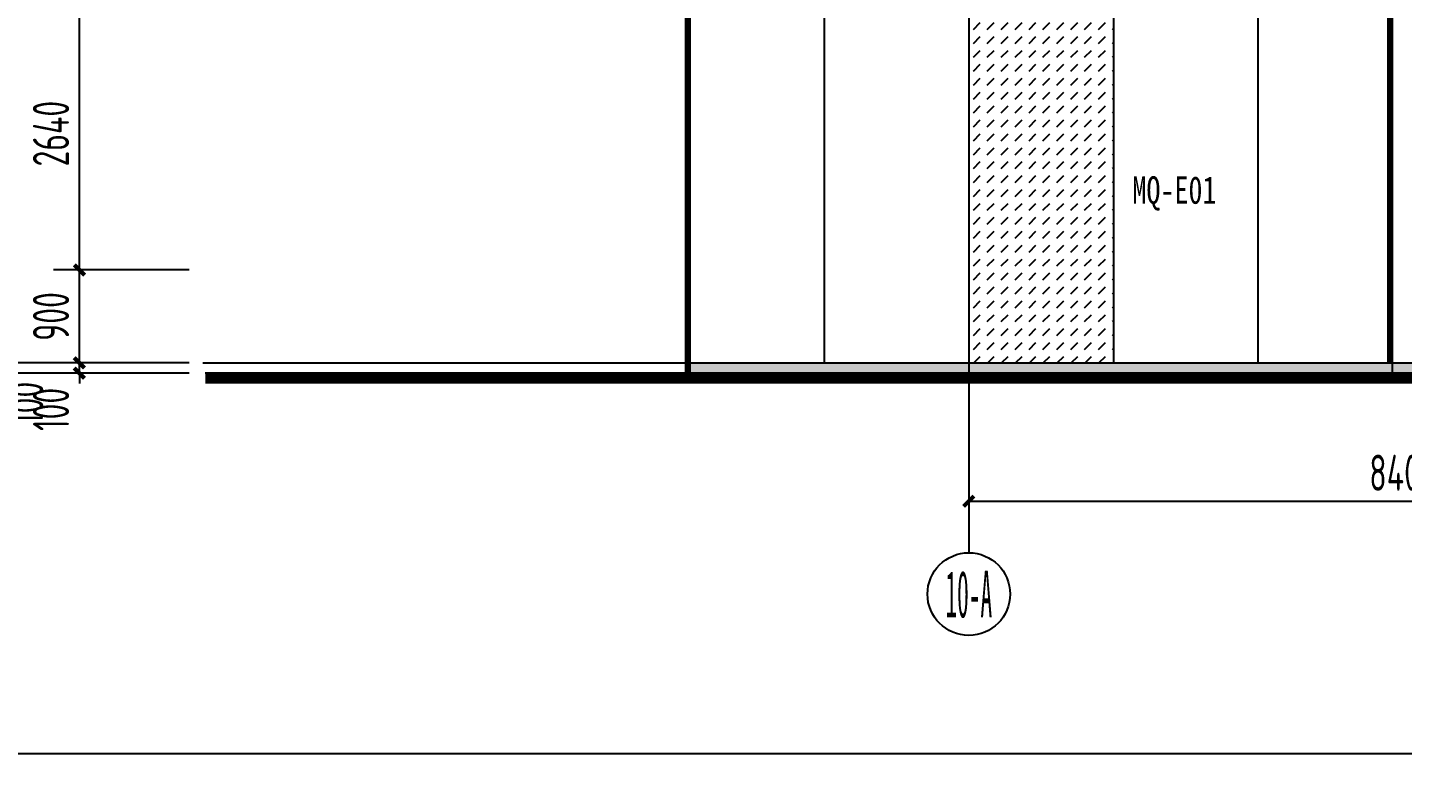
# Model space of a CAD drawing. Extents: x -863035 to 270371, y -8918 to 240488.
# Drawn here: x -308528 to -295212, y 143481 to 150704 of the extents above; entities that cross this region are included whole.
import ezdxf
from ezdxf.enums import TextEntityAlignment as Align

# ---------------------------------------------------------------- set-up
doc = ezdxf.new("R2010")
doc.units = 0
doc.header["$LTSCALE"] = 1000
doc.header["$MEASUREMENT"] = 0
doc.linetypes.add('109-34 轴网$0$L1$0$$AUDIT_BAD_LTYPE1', pattern=[0])
for name, color, linetype in [('01-标注_尺寸', 124, 'Continuous'), ('01-标注_符号', 200, 'Continuous'), ('01-标注_轴线坐标', 132, 'Continuous'), ('02-TEXT_轴号', 7, 'Continuous'), ('05-填充_156', 156, 'Continuous'), ('05-填充_18', 18, 'Continuous'), ('A-C_窗', 140, 'Continuous'), ('AXIS_TEXT', 7, 'Continuous'), ('E-立面', 255, 'Continuous'), ('E-立面轮廓', 241, 'Continuous')]:
    doc.layers.add(name, color=color, linetype=linetype)
doc.layers.add('04-不打印_辅助线', color=165, linetype='Continuous', plot=False)
doc.styles.add('_TCH_AXIS', font='STXIHEI.TTF')
doc.styles.add('_TCH_DIM_T3', font='ROS1', dxfattribs={"width": 0.75, "bigfont": 'JD'})
doc.styles.add('_TCH_LABEL', font='', dxfattribs={"width": 0.75})
doc.styles.add('COMPLEX', font='COMPLEX')
doc.styles.get('_TCH_LABEL').set_extended_font_data('SimSun')
doc.dimstyles.new('_TCH_ARCH&&100', dxfattribs={"dimtxt": 350, "dimasz": 100, "dimexe": 250, "dimexo": 300, "dimgap": 100, "dimtad": 1, "dimdec": 0, "dimzin": 0, "dimdsep": 46, "dimtxsty": '_TCH_DIM_T3', "dimblk": 'ARCHTICK', "dimcen": 0.09, "dimclrt": 7, "dimazin": 2, "dimtfac": 1, "dimtdec": 0, "dimtix": 1, "dimtmove": 2, "dimatfit": 3, "dimfxl": 0, "dimtolj": 1, "dimtzin": 0, "dimarcsym": 0})

# ---------------------------------------------------------------- blocks, each defined once
blk = doc.blocks.new('_ArchTick')
at = {"color": 0, "linetype": 'ByBlock', "const_width": 0.4}
blk.add_lwpolyline([(-0.5, -0.5), (0.5, 0.5)], dxfattribs=at)
blk = doc.blocks.new('*D2372')
at = {"layer": '01-标注_轴线坐标', "color": 0, "lineweight": -2, "transparency": 16777216}
for p, q in [((4654, -19218), (3341, -19218)), ((3591, -23718), (3591, -19218)), ((4654, -23718), (3341, -23718))]:
    blk.add_line(p, q, dxfattribs=at)
at = {"layer": 'Defpoints', "color": 0, "transparency": 16777216}
for p in [(3591, -19218), (4954, -19218), (4954, -23718)]:
    blk.add_point(p, dxfattribs=at)
at = {"layer": '01-标注_轴线坐标', "color": 0, "lineweight": -2, "transparency": 16777216, "xscale": 100, "yscale": 100, "zscale": 100}
for p, rotation in [((3591, -19218), 90), ((3591, -23718), 270)]:
    blk.add_blockref('_ArchTick', p, dxfattribs=dict(at, rotation=rotation))
at = {"layer": '01-标注_轴线坐标', "color": 7, "transparency": 16777216, "insert": (3316, -21468), "char_height": 350, "attachment_point": 5, "rotation": 90, "style": '_TCH_DIM_T3'}
blk.add_mtext('\\A1;4500', dxfattribs=at)
blk = doc.blocks.new('*D2373')
at = {"layer": '01-标注_轴线坐标', "color": 0, "lineweight": -2, "transparency": 16777216}
for p, q in [((3591, -23718), (3591, -23618)), ((4654, -23718), (3341, -23718)), ((4654, -23818), (3341, -23818)), ((3591, -23818), (3591, -23718)), ((3591, -23818), (3591, -23918))]:
    blk.add_line(p, q, dxfattribs=at)
at = {"layer": 'Defpoints', "color": 0, "transparency": 16777216}
for p in [(3591, -23718), (4954, -23718), (4954, -23818)]:
    blk.add_point(p, dxfattribs=at)
at = {"layer": '01-标注_轴线坐标', "color": 0, "lineweight": -2, "transparency": 16777216, "xscale": 100, "yscale": 100, "zscale": 100}
for p, rotation in [((3591, -23718), 270), ((3591, -23818), 90)]:
    blk.add_blockref('_ArchTick', p, dxfattribs=dict(at, rotation=rotation))
at = {"layer": '01-标注_轴线坐标', "color": 7, "transparency": 16777216, "insert": (3866, -24109), "char_height": 350, "attachment_point": 5, "rotation": 90, "style": '_TCH_DIM_T3'}
blk.add_mtext('\\A1;100', dxfattribs=at)
blk = doc.blocks.new('*D2374')
at = {"layer": '01-标注_轴线坐标', "color": 0, "lineweight": -2, "transparency": 16777216}
for p, q in [((5154, -2918), (2541, -2918)), ((2791, -23818), (2791, -2918)), ((5154, -23818), (2541, -23818))]:
    blk.add_line(p, q, dxfattribs=at)
at = {"layer": 'Defpoints', "color": 0, "transparency": 16777216}
for p in [(2791, -2918), (5454, -2918), (5454, -23818)]:
    blk.add_point(p, dxfattribs=at)
at = {"layer": '01-标注_轴线坐标', "color": 0, "lineweight": -2, "transparency": 16777216, "xscale": 100, "yscale": 100, "zscale": 100}
for p, rotation in [((2791, -2918), 90), ((2791, -23818), 270)]:
    blk.add_blockref('_ArchTick', p, dxfattribs=dict(at, rotation=rotation))
at = {"layer": '01-标注_轴线坐标', "color": 7, "transparency": 16777216, "insert": (2516, -13368), "char_height": 350, "attachment_point": 5, "rotation": 90, "style": '_TCH_DIM_T3'}
blk.add_mtext('\\A1;20900', dxfattribs=at)
blk = doc.blocks.new('*D2392')
at = {"layer": '01-标注_尺寸', "color": 0, "lineweight": -2, "transparency": 16777216}
for p, q in [((5454, -20178), (4141, -20178)), ((4391, -22818), (4391, -20178)), ((5454, -22818), (4141, -22818))]:
    blk.add_line(p, q, dxfattribs=at)
at = {"layer": 'Defpoints', "color": 0, "transparency": 16777216}
for p in [(4391, -20178), (5754, -20178), (5754, -22818)]:
    blk.add_point(p, dxfattribs=at)
at = {"layer": '01-标注_尺寸', "color": 0, "lineweight": -2, "transparency": 16777216, "xscale": 100, "yscale": 100, "zscale": 100}
for p, rotation in [((4391, -20178), 90), ((4391, -22818), 270)]:
    blk.add_blockref('_ArchTick', p, dxfattribs=dict(at, rotation=rotation))
at = {"layer": '01-标注_尺寸', "color": 7, "transparency": 16777216, "insert": (4116, -21498), "char_height": 350, "attachment_point": 5, "rotation": 90, "style": '_TCH_DIM_T3'}
blk.add_mtext('\\A1;2640', dxfattribs=at)
blk = doc.blocks.new('*D2393')
at = {"layer": '01-标注_尺寸', "color": 0, "lineweight": -2, "transparency": 16777216}
for p, q in [((5454, -22818), (4141, -22818)), ((4391, -23718), (4391, -22818)), ((5454, -23718), (4141, -23718))]:
    blk.add_line(p, q, dxfattribs=at)
at = {"layer": 'Defpoints', "color": 0, "transparency": 16777216}
for p in [(4391, -22818), (5754, -22818), (5754, -23718)]:
    blk.add_point(p, dxfattribs=at)
at = {"layer": '01-标注_尺寸', "color": 0, "lineweight": -2, "transparency": 16777216, "xscale": 100, "yscale": 100, "zscale": 100}
for p, rotation in [((4391, -22818), 90), ((4391, -23718), 270)]:
    blk.add_blockref('_ArchTick', p, dxfattribs=dict(at, rotation=rotation))
at = {"layer": '01-标注_尺寸', "color": 7, "transparency": 16777216, "insert": (4116, -23268), "char_height": 350, "attachment_point": 5, "rotation": 90, "style": '_TCH_DIM_T3'}
blk.add_mtext('\\A1;900', dxfattribs=at)
blk = doc.blocks.new('*D2394')
at = {"layer": '01-标注_尺寸', "color": 0, "lineweight": -2, "transparency": 16777216}
for p, q in [((4391, -23718), (4391, -23618)), ((5454, -23718), (4141, -23718)), ((5454, -23818), (4141, -23818)), ((4391, -23818), (4391, -23718)), ((4391, -23818), (4391, -23918))]:
    blk.add_line(p, q, dxfattribs=at)
at = {"layer": 'Defpoints', "color": 0, "transparency": 16777216}
for p in [(4391, -23718), (5754, -23718), (5754, -23818)]:
    blk.add_point(p, dxfattribs=at)
at = {"layer": '01-标注_尺寸', "color": 0, "lineweight": -2, "transparency": 16777216, "xscale": 100, "yscale": 100, "zscale": 100}
for p, rotation in [((4391, -23718), 270), ((4391, -23818), 90)]:
    blk.add_blockref('_ArchTick', p, dxfattribs=dict(at, rotation=rotation))
at = {"layer": '01-标注_尺寸', "color": 7, "transparency": 16777216, "insert": (4116, -24168), "char_height": 350, "attachment_point": 5, "rotation": 90, "style": '_TCH_DIM_T3'}
blk.add_mtext('\\A1;100', dxfattribs=at)
blk = doc.blocks.new('*D183')
at = {"layer": '01-标注_轴线坐标', "color": 0, "lineweight": -2, "transparency": 16777216}
for p, q in [((-299412, 148318), (-299412, 145868)), ((-291012, 148318), (-291012, 145868)), ((-299412, 146118), (-291012, 146118))]:
    blk.add_line(p, q, dxfattribs=at)
at = {"layer": 'Defpoints', "color": 0, "transparency": 16777216}
for p in [(-299412, 148618), (-291012, 148618), (-291012, 146118)]:
    blk.add_point(p, dxfattribs=at)
at = {"layer": '01-标注_轴线坐标', "color": 0, "lineweight": -2, "transparency": 16777216, "xscale": 100, "yscale": 100, "zscale": 100, "rotation": 180}
blk.add_blockref('_ArchTick', (-299412, 146118), dxfattribs=at)
at = {"layer": '01-标注_轴线坐标', "color": 0, "lineweight": -2, "transparency": 16777216, "xscale": 100, "yscale": 100, "zscale": 100}
blk.add_blockref('_ArchTick', (-291012, 146118), dxfattribs=at)
at = {"layer": '01-标注_轴线坐标', "color": 7, "transparency": 16777216, "insert": (-295212, 146393), "char_height": 350, "attachment_point": 5, "style": '_TCH_DIM_T3'}
blk.add_mtext('\\A1;8400', dxfattribs=at)
blk = doc.blocks.new('_AXISO')
blk.add_circle((0, 0), 0.5)
at = {"layer": 'AXIS_TEXT', "style": 'COMPLEX', "width": 1.041667}
blk.add_attdef('A', text='', height=0.56, dxfattribs=at).set_placement((-0.25, -0.28), (0.25, -0.28), align=Align.FIT)
blk = doc.blocks.new('hgrsjhytd')
at = {"layer": '04-不打印_辅助线'}
blk.add_lwpolyline([(5587.2, -23718.3), (50637.1, -23718.3)], dxfattribs=at)
at = {"layer": 'E-立面', "linetype": '109-34 轴网$0$L1$0$$AUDIT_BAD_LTYPE1'}
blk.add_lwpolyline([(50637.1, -23818.3), (5610.2, -23818.3)], dxfattribs=at)
at = {"layer": 'E-立面轮廓', "linetype": '109-34 轴网$0$L1$0$$AUDIT_BAD_LTYPE1', "const_width": 100}
blk.add_lwpolyline([(50637.1, -23868.3), (5610.2, -23868.3)], dxfattribs=at)
at = {"layer": '01-标注_尺寸'}
for p1, p2, picture, middle in [((5753.9, -22818.3), (5753.9, -20178.3), '*D2392', (4115.9, -21498.3)), ((5753.9, -23718.3), (5753.9, -22818.3), '*D2393', (4115.9, -23268.3))]:
    dim = blk.add_aligned_dim(p1=p1, p2=p2, distance=1363, dimstyle='_TCH_ARCH&&100', dxfattribs=at)
    dim.commit()
    dim.dimension.update_dxf_attribs({"geometry": picture, "text_midpoint": middle})
dim = blk.add_linear_dim(base=(4390.9, -23718.3), p1=(5753.9, -23818.3), p2=(5753.9, -23718.3), angle=90, dimstyle='_TCH_ARCH&&100', dxfattribs=at)
dim.commit()
dim.dimension.update_dxf_attribs({"geometry": '*D2394', "text_midpoint": (4115.9, -24168.3), "dimtype": 161})
at = {"layer": '01-标注_轴线坐标'}
for p1, p2, distance, picture, middle in [((5453.9, -23818.3), (5453.9, -2918.3), 2663, '*D2374', (2515.9, -13368.3)), ((4953.9, -23718.3), (4953.9, -19218.3), 1363, '*D2372', (3315.9, -21468.3))]:
    dim = blk.add_aligned_dim(p1=p1, p2=p2, distance=distance, dimstyle='_TCH_ARCH&&100', dxfattribs=at)
    dim.commit()
    dim.dimension.update_dxf_attribs({"geometry": picture, "text_midpoint": middle})
dim = blk.add_linear_dim(base=(3590.9, -23718.3), p1=(4953.9, -23818.3), p2=(4953.9, -23718.3), angle=90, dimstyle='_TCH_ARCH&&100', dxfattribs=at)
dim.commit()
dim.dimension.update_dxf_attribs({"geometry": '*D2373', "text_midpoint": (3865.9, -24108.7), "dimtype": 161})

msp = doc.modelspace()

# ---------------------------------------------------------------- hatches: boundary and pattern name
at = {"layer": '05-填充_156'}
h = msp.add_hatch(dxfattribs=at)
h.set_pattern_fill('DASH', color=256, scale=100, angle=-45)
h.set_pattern_definition([(45, (-316744.75, -46656.105), (4e-14, 134.70384), [95.25, -95.25])])
h.paths.add_polyline_path([(-298012.1, 150996.2), (-299412.1, 150996.2), (-299412.1, 147456.2), (-298012.1, 147456.2)])
at = {"layer": '05-填充_18'}
h = msp.add_hatch(color=256, dxfattribs=at)
h.dxf.hatch_style = 1
h.paths.add_polyline_path([(-302112.1, 147356.2), (-263112.1, 147356.2), (-263112.1, 147456.2), (-302112.1, 147456.2)])

# ---------------------------------------------------------------- linework, layer by layer
at = {"layer": '04-不打印_辅助线'}
for points in [[(-312416, 143674.5), (-255645.6, 143674.5), (-255645.6, 171174.5), (-312416, 171174.5)], [(-312416, 143674.5), (-255645.6, 143674.5), (-255645.6, 116174.5), (-312416, 116174.5)]]:
    msp.add_lwpolyline(points, close=True, dxfattribs=at)
at = {"layer": 'A-C_窗'}
for points in [[(-300812.1, 150996.2), (-300812.1, 147456.2)], [(-299412.1, 150996.2), (-299412.1, 147456.2)], [(-298012.1, 150996.2), (-298012.1, 147456.2)], [(-296612.1, 150996.2), (-296612.1, 147456.2)], [(-302112.1, 147456.2), (-263112.1, 147456.2)]]:
    msp.add_lwpolyline(points, dxfattribs=at)
at = {"layer": 'E-立面', "linetype": '109-34 轴网$0$L1$0$$AUDIT_BAD_LTYPE1'}
for points in [[(-302112.1, 150996.2), (-302112.1, 147356.2)], [(-295312.1, 150996.2), (-295312.1, 147356.2)]]:
    msp.add_lwpolyline(points, dxfattribs=at)
at = {"layer": 'E-立面轮廓', "const_width": 50}
for points in [[(-302137.1, 150996.2), (-302137.1, 147356.2)], [(-295337.1, 150996.2), (-295337.1, 147456.2)]]:
    msp.add_lwpolyline(points, dxfattribs=at)

# ---------------------------------------------------------------- block references
at = {"layer": '01-标注_轴线坐标'}
ref = msp.add_blockref('_AXISO', (-299412.1, 145218.3), dxfattribs=dict(at, xscale=800, yscale=800, zscale=800))
ref.add_attrib('A', '10-A', dxfattribs={"layer": '02-TEXT_轴号', "height": 452.55, "style": '_TCH_AXIS', "width": 0.342661}).set_placement((-299638.3, 144992), (-299185.8, 144992), align=Align.FIT)

# ---------------------------------------------------------------- next in the draw order: block references
msp.add_blockref('hgrsjhytd', (-312416, 171174.5))

# ---------------------------------------------------------------- next in the draw order: linework, layer by layer
msp.add_line((-299412.1, 148318.3), (-299412.1, 145618.3), dxfattribs=at)

# ---------------------------------------------------------------- next in the draw order: texts
at = {"layer": '01-标注_符号', "color": 7, "style": '_TCH_LABEL', "width": 0.75}
msp.add_text('MQ-E01', height=265.82, dxfattribs=at).set_placement((-297827.4, 148997.6))

# ---------------------------------------------------------------- next in the draw order: dimensions: what is measured, and where the dimension line sits
at = {"layer": '01-标注_轴线坐标'}
dim = msp.add_aligned_dim(p1=(-299412.1, 148618.3), p2=(-291012.1, 148618.3), distance=-2500, dimstyle='_TCH_ARCH&&100', dxfattribs=at)
dim.commit()
dim.dimension.update_dxf_attribs({"geometry": '*D183', "text_midpoint": (-295212.1, 146393.3)})

doc.saveas('drawing.dxf')
